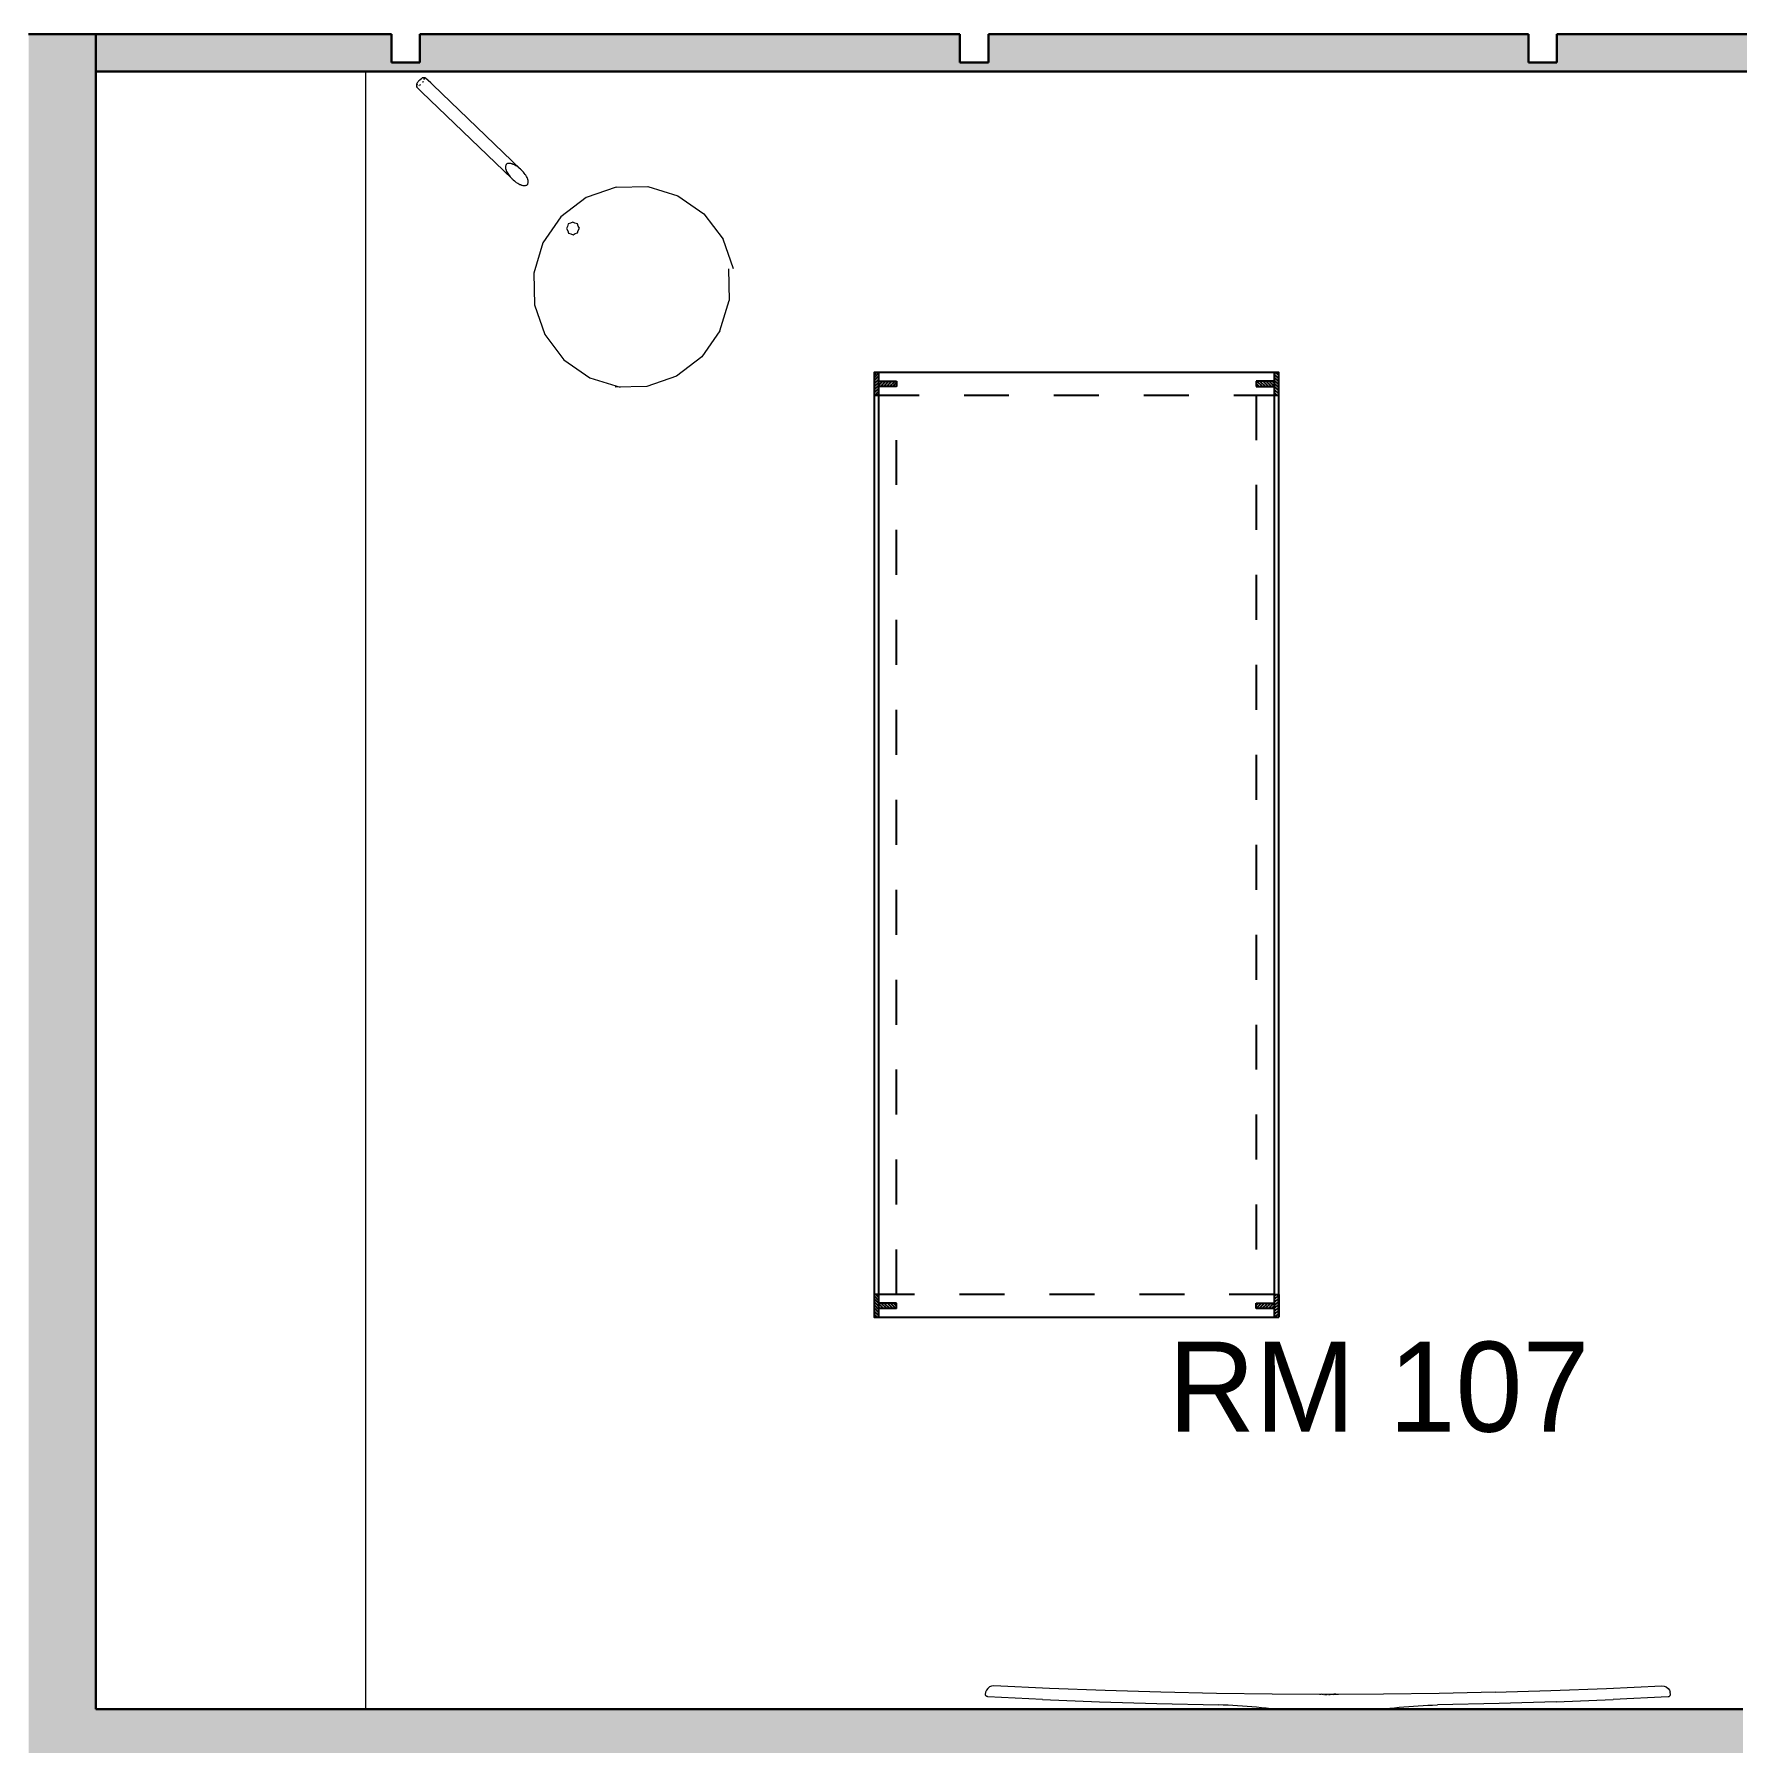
# Model space of a CAD drawing. Header units: metres. Extents: x 44.7 to 67.2, y 8.3 to 25.4.
# Drawn here: x 52.795 to 56.582, y 21.613 to 25.412 of the extents above; entities that cross this region are included whole.
import ezdxf

# ---------------------------------------------------------------- set-up
doc = ezdxf.new("R2010")
doc.units = ezdxf.units.M
doc.linetypes.add('ACISOTGL', pattern=[3, 2, -1])
doc.layers.add('0A_ HATCH', color=7, linetype='Continuous')
doc.layers.add('OIKOS NEW', color=7, linetype='Continuous')
for name, color, linetype, lineweight in [('0A_MOBILIARIO', 6, 'Continuous', 5), ('0A_MUROS', 7, 'Continuous', 30), ('MOBILIARIO', 1, 'Continuous', 5)]:
    doc.layers.add(name, color=color, linetype=linetype, lineweight=lineweight)

# ---------------------------------------------------------------- blocks, each defined once
blk = doc.blocks.new('OK9011NA3684G5')
h = blk.add_hatch()
h.set_pattern_fill('ANSI31', color=256, scale=0.0015, style=0)
h.paths.add_polyline_path([(0.05, 0), (0, 0), (0, -0.01), (0.019, -0.01), (0.019, -0.05), (0.031, -0.05), (0.031, -0.01), (0.05, -0.01)])
h = blk.add_hatch()
h.set_pattern_fill('ANSI31', color=256, scale=0.0015, style=0)
h.set_pattern_definition([(135, (2.1, 0), (0.0033676, 0.0033676), [])])
h.paths.add_polyline_path([(2.05, 0), (2.1, 0), (2.1, -0.01), (2.081, -0.01), (2.081, -0.05), (2.069, -0.05), (2.069, -0.01), (2.05, -0.01)])
h = blk.add_hatch()
h.set_pattern_fill('ANSI31', color=256, scale=0.0015, style=0)
h.set_pattern_definition([(315, (0, -0.9), (-0.0033676, -0.0033676), [])])
h.paths.add_polyline_path([(0.05, -0.9), (0, -0.9), (0, -0.89), (0.019, -0.89), (0.019, -0.85), (0.031, -0.85), (0.031, -0.89), (0.05, -0.89)])
h = blk.add_hatch()
h.set_pattern_fill('ANSI31', color=256, scale=0.0015, style=0)
h.set_pattern_definition([(225, (2.1, -0.9), (0.0033676, -0.0033676), [])])
h.paths.add_polyline_path([(2.05, -0.9), (2.1, -0.9), (2.1, -0.89), (2.081, -0.89), (2.081, -0.85), (2.069, -0.85), (2.069, -0.89), (2.05, -0.89)])
at = {"linetype": 'ACISOTGL', "ltscale": 0.02}
for p, q in [((0.05, -0.9), (0.05, 0)), ((2.05, -0.01), (2.05, -0.9)), ((0.05, -0.05), (2.05, -0.05)), ((2.05, -0.85), (0.05, -0.85))]:
    blk.add_line(p, q, dxfattribs=at)
for p, q in [((2.05, 0), (2.1, 0)), ((2.05, -0.01), (2.05, 0)), ((0, -0.01), (0.019, -0.01)), ((0.019, -0.05), (0.031, -0.05)), ((0.019, -0.85), (0.031, -0.85))]:
    blk.add_line(p, q)
at = {"ltscale": 0.02}
for p, q in [((0, -0.01), (2.1, -0.01)), ((0, -0.89), (2.1, -0.89))]:
    blk.add_line(p, q, dxfattribs=at)
at = {"color": 0}
for p, q in [((0.019, -0.01), (0.019, -0.05)), ((0.031, -0.05), (0.031, -0.01)), ((2.069, -0.05), (2.069, -0.01)), ((2.081, -0.01), (2.081, -0.05)), ((2.081, -0.05), (2.069, -0.05)), ((0.019, -0.89), (0.019, -0.85)), ((0.031, -0.85), (0.031, -0.89)), ((2.081, -0.85), (2.069, -0.85)), ((2.069, -0.85), (2.069, -0.89)), ((2.081, -0.85), (2.081, -0.89))]:
    blk.add_line(p, q, dxfattribs=at)
blk.add_lwpolyline([(2.1, 0), (0, 0), (0, -0.9), (2.1, -0.9)], close=True, dxfattribs=at)

msp = doc.modelspace()

# ---------------------------------------------------------------- hatches: boundary and pattern name
at = {"layer": '0A_ HATCH', "transparency": 33554534}
h = msp.add_hatch(color=256, dxfattribs=at)
h.dxf.hatch_style = 1
h.paths.add_polyline_path([(60.3176, 20.5884), (59.3676, 20.5884), (59.3676, 20.4384), (59.6759, 20.4384), (59.6759, 19.4977), (58.5803, 19.4977), (58.5803, 21.6884), (57.5699, 21.6884), (57.5699, 21.3884), (58.4049, 21.3884), (58.4049, 19.5177), (56.5953, 19.5177), (56.5953, 21.5884), (56.5953, 21.6884), (52.9326, 21.6884), (52.9326, 25.4124), (52.7826, 25.4124), (52.7826, 21.5384), (53.6899, 21.5384), (53.6899, 20.9257), (53.7352, 20.9257), (53.8153, 20.9257), (53.8153, 21.5384), (54.2899, 21.5384), (54.2899, 20.9257), (54.4153, 20.9257), (54.4153, 21.5384), (56.4199, 21.5384), (56.4199, 19.3223), (57.4326, 19.3223), (58.1479, 19.3223), (58.1479, 17.5477), (56.7826, 17.5477), (56.7826, 18.335), (56.4199, 18.335), (56.4199, 16.785), (56.5449, 16.785), (56.5449, 18.185), (56.6576, 18.185), (56.6576, 16.785), (56.8826, 16.785), (56.8826, 17.3723), (58.5426, 17.3723), (58.5426, 16.785), (58.8426, 16.785), (58.8426, 17.3723), (59.9676, 17.3723), (59.9676, 16.785), (60.3176, 16.785), (60.3176, 17.5477), (59.3176, 17.5477), (58.3233, 17.5477), (58.3233, 19.3223), (59.6759, 19.3223), (59.6759, 18.535), (60.3176, 18.535)])
h = msp.add_hatch(color=256, dxfattribs=at)
h.dxf.hatch_style = 1
h.paths.add_polyline_path([(59.8676, 25.4124), (58.7101, 25.4124), (58.7101, 25.3495), (58.6466, 25.3495), (58.6466, 25.4124), (57.4458, 25.4124), (57.4458, 25.3495), (57.3823, 25.3495), (57.3823, 25.4124), (56.1815, 25.4124), (56.1815, 25.3495), (56.118, 25.3495), (56.118, 25.4124), (54.9172, 25.4124), (54.9172, 25.3495), (54.8537, 25.3495), (54.8537, 25.4124), (53.6529, 25.4124), (53.6529, 25.3495), (53.5894, 25.3495), (53.5894, 25.4124), (52.9326, 25.4124), (52.9326, 25.3295), (59.8676, 25.3295)])

# ---------------------------------------------------------------- linework, layer by layer
at = {"layer": '0A_MOBILIARIO'}
for p, q in [((53.5326, 21.6884), (53.5326, 25.3295)), ((53.6458, 25.302), (53.6457, 25.3018)), ((53.6458, 25.302), (53.6459, 25.3022)), ((53.646, 25.3024), (53.6459, 25.3022)), ((53.646, 25.3024), (53.6462, 25.3029)), ((53.6462, 25.3029), (53.6468, 25.3038)), ((53.6474, 25.3048), (53.6468, 25.3038)), ((53.6474, 25.3048), (53.6483, 25.3061)), ((53.6488, 25.3068), (53.6483, 25.3061)), ((53.6495, 25.3078), (53.6488, 25.3068)), ((53.6495, 25.3078), (53.6503, 25.3088)), ((53.6504, 25.3089), (53.6503, 25.3088)), ((53.6503, 25.3088), (53.6513, 25.3076)), ((53.6506, 25.3089), (53.6504, 25.3089)), ((53.6508, 25.3089), (53.6506, 25.3089)), ((53.6509, 25.3094), (53.6507, 25.3092)), ((53.6507, 25.3092), (53.6508, 25.3089)), ((53.6513, 25.3076), (53.6507, 25.3092)), ((53.6513, 25.3076), (53.6508, 25.3089)), ((53.6509, 25.3094), (53.6511, 25.3097)), ((53.6513, 25.3099), (53.6511, 25.3097)), ((53.6515, 25.3101), (53.6513, 25.3099)), ((53.6515, 25.3101), (53.6519, 25.3105)), ((53.6519, 25.3105), (53.6529, 25.3112)), ((53.6527, 25.3107), (53.6536, 25.3113)), ((53.6527, 25.3107), (53.6536, 25.3112)), ((53.6529, 25.3112), (53.6538, 25.312)), ((53.6536, 25.3113), (53.6543, 25.3119)), ((53.6543, 25.3117), (53.6536, 25.3112)), ((53.6538, 25.312), (53.6546, 25.3125)), ((53.6543, 25.3119), (53.6556, 25.3128)), ((53.6556, 25.3126), (53.6543, 25.3117)), ((53.6546, 25.3125), (53.6558, 25.3134)), ((53.6565, 25.3134), (53.6556, 25.3126)), ((53.6556, 25.3128), (53.6565, 25.3134)), ((53.6568, 25.3141), (53.6558, 25.3134)), ((53.6568, 25.3141), (53.6577, 25.3147)), ((53.6577, 25.3147), (53.6581, 25.3149)), ((53.6581, 25.3149), (53.6583, 25.315)), ((53.6585, 25.3151), (53.6583, 25.315)), ((53.6587, 25.3152), (53.6585, 25.3151)), ((53.6589, 25.3153), (53.6587, 25.3152)), ((53.6593, 25.3154), (53.6589, 25.3153)), ((53.66, 25.3156), (53.6593, 25.3154)), ((53.6594, 25.3054), (53.6598, 25.3061)), ((53.66, 25.3061), (53.6595, 25.3053)), ((53.6598, 25.3061), (53.6608, 25.3073)), ((53.6607, 25.3156), (53.66, 25.3156)), ((53.6609, 25.3072), (53.66, 25.3061)), ((53.6607, 25.3156), (53.6616, 25.3157)), ((53.6621, 25.3157), (53.6616, 25.3157)), ((53.6627, 25.3156), (53.6621, 25.3157)), ((53.6624, 25.3119), (53.6625, 25.3128)), ((53.6625, 25.3115), (53.6624, 25.3119)), ((53.6625, 25.3128), (53.6626, 25.3136)), ((53.6627, 25.313), (53.6626, 25.3136)), ((53.6633, 25.3155), (53.6627, 25.3156)), ((53.6627, 25.313), (53.6627, 25.3121)), ((53.6627, 25.3121), (53.6627, 25.3116)), ((53.6627, 25.3113), (53.6627, 25.3116)), ((53.6633, 25.3155), (53.6635, 25.3155)), ((53.6635, 25.3155), (53.6653, 25.3149)), ((53.6648, 25.3151), (53.6635, 25.3155)), ((53.6648, 25.3151), (53.6653, 25.3149)), ((53.6653, 25.3149), (53.6655, 25.3148)), ((53.6655, 25.3148), (53.6656, 25.3147)), ((53.677, 25.3044), (53.6656, 25.3147)), ((53.6771, 25.3043), (53.677, 25.3044)), ((53.6771, 25.3043), (53.6814, 25.3001)), ((53.6453, 25.2992), (53.6452, 25.2983)), ((53.6452, 25.2983), (53.6453, 25.2977)), ((53.6455, 25.3012), (53.6453, 25.3005)), ((53.6453, 25.3005), (53.6453, 25.3001)), ((53.6453, 25.3001), (53.6453, 25.2997)), ((53.6453, 25.3001), (53.6462, 25.3001)), ((53.6453, 25.2997), (53.6453, 25.2992)), ((53.6453, 25.2977), (53.6461, 25.2951)), ((53.6453, 25.2977), (53.6454, 25.2971)), ((53.6453, 25.2977), (53.6457, 25.2963)), ((53.6454, 25.2971), (53.6457, 25.2963)), ((53.6456, 25.3016), (53.6455, 25.3012)), ((53.6457, 25.3018), (53.6456, 25.3016)), ((53.6457, 25.2963), (53.6459, 25.2957)), ((53.6461, 25.2951), (53.6459, 25.2957)), ((53.6462, 25.2949), (53.6461, 25.2951)), ((53.6464, 25.3016), (53.6462, 25.3008)), ((53.6463, 25.3003), (53.6462, 25.3008)), ((53.6462, 25.3001), (53.6463, 25.3003)), ((53.6462, 25.2994), (53.6462, 25.3001)), ((53.6462, 25.3001), (53.6465, 25.3001)), ((53.6462, 25.2949), (53.6463, 25.2948)), ((53.6464, 25.2947), (53.6463, 25.2948)), ((53.6464, 25.3016), (53.6465, 25.3005)), ((53.6465, 25.3001), (53.6464, 25.2995)), ((53.6464, 25.2995), (53.6464, 25.2992)), ((53.6571, 25.2838), (53.6464, 25.2947)), ((53.6465, 25.3005), (53.6465, 25.3001)), ((53.6509, 25.2979), (53.6515, 25.2984)), ((53.6519, 25.2987), (53.6524, 25.2991)), ((53.6533, 25.2999), (53.6524, 25.2991)), ((53.6536, 25.3001), (53.6533, 25.2999)), ((53.654, 25.3004), (53.6536, 25.3001)), ((53.6536, 25.3001), (53.6544, 25.3001)), ((53.8571, 25.0916), (53.6571, 25.2838)), ((53.6814, 25.3001), (53.8776, 25.1116)), ((53.6814, 25.3001), (53.6814, 25.3001)), ((53.8433, 25.1192), (53.8431, 25.1179)), ((53.8431, 25.1179), (53.8432, 25.1156)), ((53.8432, 25.1156), (53.8435, 25.1137)), ((53.8437, 25.1207), (53.8433, 25.1192)), ((53.8435, 25.1137), (53.844, 25.1116)), ((53.8447, 25.1224), (53.8437, 25.1207)), ((53.8449, 25.1227), (53.8447, 25.1224)), ((53.8458, 25.1235), (53.8449, 25.1227)), ((53.8463, 25.1239), (53.8458, 25.1235)), ((53.8477, 25.1246), (53.8463, 25.1239)), ((53.8492, 25.125), (53.8477, 25.1246)), ((53.8505, 25.1251), (53.8492, 25.125)), ((53.8528, 25.1251), (53.8505, 25.1251)), ((53.8548, 25.1248), (53.8528, 25.1251)), ((53.857, 25.1243), (53.8548, 25.1248)), ((53.8581, 25.1239), (53.857, 25.1243)), ((53.8587, 25.1237), (53.8581, 25.1239)), ((53.8593, 25.1235), (53.8587, 25.1237)), ((53.8599, 25.1233), (53.8593, 25.1235)), ((53.8605, 25.123), (53.8599, 25.1233)), ((53.8616, 25.1225), (53.8605, 25.123)), ((53.8641, 25.1213), (53.8616, 25.1225)), ((53.8666, 25.1199), (53.8641, 25.1213)), ((53.8697, 25.1179), (53.8666, 25.1199)), ((53.8715, 25.1166), (53.8697, 25.1179)), ((53.874, 25.1147), (53.8715, 25.1166)), ((53.8764, 25.1126), (53.874, 25.1147)), ((53.8776, 25.1116), (53.8764, 25.1126)), ((53.844, 25.1116), (53.8444, 25.1105)), ((53.8444, 25.1105), (53.8446, 25.1099)), ((53.8446, 25.1099), (53.8448, 25.1094)), ((53.8448, 25.1094), (53.845, 25.1088)), ((53.845, 25.1088), (53.8453, 25.1082)), ((53.8453, 25.1082), (53.8458, 25.1071)), ((53.8458, 25.1071), (53.847, 25.1047)), ((53.847, 25.1047), (53.8485, 25.1023)), ((53.8485, 25.1023), (53.8497, 25.1005)), ((53.8497, 25.1005), (53.8519, 25.0975)), ((53.8519, 25.0975), (53.8539, 25.0951)), ((53.8539, 25.0951), (53.856, 25.0927)), ((53.856, 25.0927), (53.8571, 25.0916)), ((53.8571, 25.0916), (53.8577, 25.091)), ((53.8577, 25.091), (53.8582, 25.0905)), ((53.8582, 25.0905), (53.8588, 25.0899)), ((53.8588, 25.0899), (53.8594, 25.0894)), ((53.8594, 25.0894), (53.8606, 25.0883)), ((53.8606, 25.0883), (53.863, 25.0862)), ((53.863, 25.0862), (53.8654, 25.0844)), ((53.8654, 25.0844), (53.8673, 25.083)), ((53.8673, 25.083), (53.8704, 25.081)), ((53.8704, 25.081), (53.8729, 25.0796)), ((53.8729, 25.0796), (53.8753, 25.0784)), ((53.8753, 25.0784), (53.8765, 25.0779)), ((53.8765, 25.0779), (53.8771, 25.0776)), ((53.8771, 25.0776), (53.8777, 25.0774)), ((53.8782, 25.111), (53.8776, 25.1116)), ((53.8777, 25.0774), (53.8783, 25.0772)), ((53.8787, 25.1104), (53.8782, 25.111)), ((53.8783, 25.0772), (53.8788, 25.077)), ((53.8793, 25.1099), (53.8787, 25.1104)), ((53.8788, 25.077), (53.8799, 25.0767)), ((53.8799, 25.1093), (53.8793, 25.1099)), ((53.8809, 25.1082), (53.8799, 25.1093)), ((53.8799, 25.0767), (53.8821, 25.0761)), ((53.8831, 25.1058), (53.8809, 25.1082)), ((53.8821, 25.0761), (53.8841, 25.0758)), ((53.885, 25.1035), (53.8831, 25.1058)), ((53.8841, 25.0758), (53.8856, 25.0758)), ((53.8872, 25.1004), (53.885, 25.1035)), ((53.8856, 25.0758), (53.8877, 25.0759)), ((53.8885, 25.0986), (53.8872, 25.1004)), ((53.8877, 25.0759), (53.8893, 25.0764)), ((53.8899, 25.0962), (53.8885, 25.0986)), ((53.8893, 25.0764), (53.8906, 25.077)), ((53.8912, 25.0938), (53.8899, 25.0962)), ((53.8906, 25.077), (53.8912, 25.0774)), ((53.8917, 25.0927), (53.8912, 25.0938)), ((53.8912, 25.0774), (53.8922, 25.0784)), ((53.8919, 25.0921), (53.8917, 25.0927)), ((53.8922, 25.0915), (53.8919, 25.0921)), ((53.8926, 25.0904), (53.8922, 25.0915)), ((53.8922, 25.0784), (53.8926, 25.0789)), ((53.8929, 25.0893), (53.8926, 25.0904)), ((53.8926, 25.0789), (53.8933, 25.0803)), ((53.8935, 25.0872), (53.8929, 25.0893)), ((53.8933, 25.0803), (53.8937, 25.0817)), ((53.8938, 25.0853), (53.8935, 25.0872)), ((53.8937, 25.0817), (53.8938, 25.083)), ((53.8938, 25.083), (53.8938, 25.0853)), ((54.0226, 25.049), (53.9666, 25.0064)), ((54.0891, 25.0721), (54.0226, 25.049)), ((54.0891, 25.0721), (54.1595, 25.0736)), ((54.1595, 25.0736), (54.2269, 25.0533)), ((54.2269, 25.0533), (54.2847, 25.0131)), ((53.9666, 25.0064), (53.9264, 24.9486)), ((54.2847, 25.0131), (54.3273, 24.957)), ((53.9815, 24.9851), (53.9789, 24.9803)), ((53.9789, 24.9803), (53.9817, 24.9755)), ((53.9829, 24.9904), (53.9815, 24.9851)), ((53.9817, 24.9755), (53.9833, 24.9702)), ((53.9881, 24.9921), (53.9829, 24.9904)), ((53.9833, 24.9702), (53.9886, 24.9688)), ((53.9929, 24.9948), (53.9881, 24.9921)), ((53.9886, 24.9688), (53.9935, 24.9663)), ((53.9978, 24.9923), (53.9929, 24.9948)), ((53.9935, 24.9663), (53.9982, 24.969)), ((54.0031, 24.9909), (53.9978, 24.9923)), ((53.9982, 24.969), (54.0035, 24.9707)), ((54.0047, 24.9856), (54.0031, 24.9909)), ((54.0035, 24.9707), (54.0049, 24.976)), ((54.0075, 24.9809), (54.0047, 24.9856)), ((54.0049, 24.976), (54.0075, 24.9809)), ((53.9264, 24.9486), (53.9061, 24.8812)), ((54.3504, 24.8905), (54.3273, 24.957)), ((54.339, 24.8905), (54.3404, 24.8202)), ((53.9061, 24.8812), (53.9075, 24.8109)), ((53.9075, 24.8109), (53.9307, 24.7444)), ((54.3201, 24.7528), (54.3404, 24.8202)), ((53.9307, 24.7444), (53.9732, 24.6883)), ((54.3201, 24.7528), (54.2799, 24.695)), ((54.2799, 24.695), (54.2238, 24.6524)), ((53.9732, 24.6883), (54.031, 24.6481)), ((54.031, 24.6481), (54.0984, 24.6278)), ((54.1574, 24.6293), (54.087, 24.6278)), ((54.2238, 24.6524), (54.1574, 24.6293)), ((54.9159, 21.7345), (54.9128, 21.7306)), ((54.9198, 21.7376), (54.9159, 21.7345)), ((54.9244, 21.7395), (54.9198, 21.7376)), ((54.9293, 21.7401), (54.9244, 21.7395)), ((55.0531, 21.7343), (54.9293, 21.7401)), ((55.1769, 21.7295), (55.0531, 21.7343)), ((56.1677, 21.7295), (56.2915, 21.7343)), ((56.2915, 21.7343), (56.4152, 21.7401)), ((56.4152, 21.7401), (56.4202, 21.7395)), ((56.4202, 21.7395), (56.4248, 21.7376)), ((56.4248, 21.7376), (56.4287, 21.7345)), ((56.4287, 21.7345), (56.4317, 21.7306)), ((54.9109, 21.726), (54.9103, 21.7211)), ((54.9104, 21.7204), (54.9103, 21.7211)), ((54.9106, 21.7197), (54.9104, 21.7204)), ((54.9109, 21.7191), (54.9106, 21.7197)), ((54.9128, 21.7306), (54.9109, 21.726)), ((54.9112, 21.7185), (54.9109, 21.7191)), ((54.9117, 21.718), (54.9112, 21.7185)), ((54.9121, 21.7175), (54.9117, 21.718)), ((54.9127, 21.717), (54.9121, 21.7175)), ((54.9132, 21.7167), (54.9127, 21.717)), ((54.9139, 21.7163), (54.9132, 21.7167)), ((54.9145, 21.7161), (54.9139, 21.7163)), ((54.9152, 21.716), (54.9145, 21.7161)), ((54.9159, 21.7159), (54.9152, 21.716)), ((55.0377, 21.7098), (54.9159, 21.7159)), ((55.0377, 21.7098), (55.1646, 21.7047)), ((55.1646, 21.7047), (55.2915, 21.7007)), ((55.3007, 21.7258), (55.1769, 21.7295)), ((55.2915, 21.7007), (55.429, 21.6976)), ((55.4245, 21.7232), (55.3007, 21.7258)), ((55.5484, 21.7216), (55.4245, 21.7232)), ((55.4396, 21.6972), (55.429, 21.6976)), ((55.4502, 21.6968), (55.4396, 21.6972)), ((55.4608, 21.6963), (55.4502, 21.6968)), ((55.4714, 21.6957), (55.4608, 21.6963)), ((55.482, 21.6951), (55.4714, 21.6957)), ((55.4925, 21.6943), (55.482, 21.6951)), ((55.5031, 21.6934), (55.4925, 21.6943)), ((55.5137, 21.6925), (55.5031, 21.6934)), ((55.6723, 21.7211), (55.5484, 21.7216)), ((55.6534, 21.7212), (55.6573, 21.7212)), ((55.6634, 21.7211), (55.6577, 21.7212)), ((55.6605, 21.7211), (55.6596, 21.7212)), ((55.6596, 21.7212), (55.6615, 21.7211)), ((55.6605, 21.7211), (55.6605, 21.7211)), ((55.6615, 21.7211), (55.6606, 21.7211)), ((55.6606, 21.7211), (55.6606, 21.7211)), ((55.6652, 21.7211), (55.6643, 21.7211)), ((55.6643, 21.7211), (55.6657, 21.7211)), ((55.6653, 21.7211), (55.6652, 21.7211)), ((55.6652, 21.7211), (55.6652, 21.7211)), ((55.6672, 21.7211), (55.6653, 21.7211)), ((55.6657, 21.7211), (55.6673, 21.7211)), ((55.6679, 21.7211), (55.6672, 21.7211)), ((55.6673, 21.7211), (55.6675, 21.7211)), ((55.6676, 21.7211), (55.6678, 21.7211)), ((55.6678, 21.7211), (55.6694, 21.7211)), ((55.6697, 21.7211), (55.6679, 21.7211)), ((55.6694, 21.7211), (55.6708, 21.7211)), ((55.6699, 21.7211), (55.6697, 21.7211)), ((55.6708, 21.7211), (55.6698, 21.7211)), ((55.6698, 21.7211), (55.6699, 21.7211)), ((55.7962, 21.7216), (55.6723, 21.7211)), ((55.6732, 21.7211), (55.6771, 21.7211)), ((55.6829, 21.7211), (55.6781, 21.7211)), ((55.6853, 21.7212), (55.6843, 21.7211)), ((55.6843, 21.7211), (55.6855, 21.7212)), ((55.6855, 21.7212), (55.6853, 21.7212)), ((55.6853, 21.7212), (55.6853, 21.7212)), ((55.6853, 21.7212), (55.6853, 21.7212)), ((55.6884, 21.7212), (55.6855, 21.7212)), ((55.6855, 21.7212), (55.6883, 21.7212)), ((55.6883, 21.7212), (55.6886, 21.7212)), ((55.6895, 21.7212), (55.6884, 21.7212)), ((55.6886, 21.7212), (55.6885, 21.7212)), ((55.6885, 21.7212), (55.6895, 21.7212)), ((55.6906, 21.7212), (55.6958, 21.7212)), ((55.92, 21.7232), (55.7962, 21.7216)), ((55.8309, 21.6925), (55.8414, 21.6934)), ((55.8414, 21.6934), (55.852, 21.6943)), ((55.852, 21.6943), (55.8626, 21.6951)), ((55.8626, 21.6951), (55.8732, 21.6957)), ((55.8732, 21.6957), (55.8838, 21.6963)), ((55.8838, 21.6963), (55.8944, 21.6968)), ((55.8944, 21.6968), (55.905, 21.6972)), ((55.905, 21.6972), (55.9156, 21.6976)), ((56.0531, 21.7007), (55.9156, 21.6976)), ((56.0439, 21.7258), (55.92, 21.7232)), ((56.0439, 21.7258), (56.1677, 21.7295)), ((56.18, 21.7047), (56.0531, 21.7007)), ((56.18, 21.7047), (56.3068, 21.7098)), ((56.4287, 21.7159), (56.3068, 21.7098)), ((56.4287, 21.7159), (56.4294, 21.716)), ((56.4294, 21.716), (56.4301, 21.7161)), ((56.4301, 21.7161), (56.4307, 21.7163)), ((56.4307, 21.7163), (56.4313, 21.7167)), ((56.4313, 21.7167), (56.4319, 21.717)), ((56.4317, 21.7306), (56.4336, 21.726)), ((56.4319, 21.717), (56.4324, 21.7175)), ((56.4324, 21.7175), (56.4329, 21.718)), ((56.4329, 21.718), (56.4333, 21.7185)), ((56.4333, 21.7185), (56.4337, 21.7191)), ((56.4343, 21.7211), (56.4336, 21.726)), ((56.4337, 21.7191), (56.434, 21.7197)), ((56.434, 21.7197), (56.4342, 21.7204)), ((56.4342, 21.7204), (56.4343, 21.7211)), ((55.5242, 21.6915), (55.5137, 21.6925)), ((55.5348, 21.6904), (55.5242, 21.6915)), ((55.5453, 21.6891), (55.5348, 21.6904)), ((55.5487, 21.6891), (55.5453, 21.6891)), ((55.5487, 21.6891), (55.5487, 21.6884)), ((55.5499, 21.6891), (55.5487, 21.6891)), ((55.5487, 21.6884), (55.5499, 21.6884)), ((55.5499, 21.6891), (55.5499, 21.6884)), ((55.5499, 21.6891), (55.5547, 21.6891)), ((55.5547, 21.6884), (55.5499, 21.6884)), ((55.5547, 21.6891), (55.5547, 21.6884)), ((55.5547, 21.6891), (55.5625, 21.6891)), ((55.5547, 21.6884), (55.5625, 21.6884)), ((55.5625, 21.6891), (55.5625, 21.6884)), ((55.5625, 21.6891), (55.5732, 21.6891)), ((55.5625, 21.6884), (55.5732, 21.6884)), ((55.5732, 21.6891), (55.5732, 21.6884)), ((55.5732, 21.6891), (55.5796, 21.6891)), ((55.5732, 21.6884), (55.5796, 21.6884)), ((55.5796, 21.6891), (55.5796, 21.6884)), ((55.5863, 21.6891), (55.5796, 21.6891)), ((55.5863, 21.6891), (55.5863, 21.6884)), ((55.5919, 21.6891), (55.5863, 21.6891)), ((55.5863, 21.6884), (55.5919, 21.6884)), ((55.592, 21.6891), (55.5919, 21.6891)), ((55.5919, 21.6891), (55.5919, 21.6884)), ((55.592, 21.6884), (55.5919, 21.6884)), ((55.592, 21.6891), (55.592, 21.6884)), ((55.5922, 21.6891), (55.592, 21.6891)), ((55.592, 21.6884), (55.5922, 21.6884)), ((55.5922, 21.6891), (55.5922, 21.6884)), ((55.593, 21.6891), (55.5922, 21.6891)), ((55.5922, 21.6884), (55.593, 21.6884)), ((55.593, 21.6891), (55.593, 21.6884)), ((55.6103, 21.6891), (55.593, 21.6891)), ((55.6103, 21.6884), (55.593, 21.6884)), ((55.6103, 21.6891), (55.6103, 21.6884)), ((55.6115, 21.6891), (55.6103, 21.6891)), ((55.6103, 21.6884), (55.6115, 21.6884)), ((55.6115, 21.6891), (55.6115, 21.6884)), ((55.6116, 21.6891), (55.6115, 21.6891)), ((55.6115, 21.6884), (55.6116, 21.6884)), ((55.6116, 21.6891), (55.6116, 21.6884)), ((55.6117, 21.6891), (55.6116, 21.6891)), ((55.6116, 21.6884), (55.6117, 21.6884)), ((55.6117, 21.6891), (55.6117, 21.6884)), ((55.6174, 21.6891), (55.6117, 21.6891)), ((55.6117, 21.6884), (55.6174, 21.6884)), ((55.6174, 21.6891), (55.6174, 21.6884)), ((55.626, 21.6891), (55.6174, 21.6891)), ((55.6321, 21.6891), (55.626, 21.6891)), ((55.626, 21.6891), (55.626, 21.6884)), ((55.6321, 21.6884), (55.626, 21.6884)), ((55.6321, 21.6891), (55.6321, 21.6884)), ((55.6321, 21.6891), (55.6486, 21.6891)), ((55.6321, 21.6884), (55.6486, 21.6884)), ((55.6486, 21.6891), (55.6486, 21.6884)), ((55.6486, 21.6891), (55.6547, 21.6891)), ((55.6547, 21.6884), (55.6486, 21.6884)), ((55.6547, 21.6891), (55.6547, 21.6884)), ((55.6609, 21.6891), (55.6547, 21.6891)), ((55.6609, 21.6891), (55.6609, 21.6884)), ((55.6609, 21.6891), (55.6625, 21.6891)), ((55.6625, 21.6884), (55.6609, 21.6884)), ((55.6625, 21.6891), (55.6625, 21.6884)), ((55.6625, 21.6891), (55.6673, 21.6891)), ((55.6673, 21.6884), (55.6625, 21.6884)), ((55.6673, 21.6891), (55.6673, 21.6884)), ((55.6673, 21.6891), (55.678, 21.6891)), ((55.678, 21.6884), (55.6673, 21.6884)), ((55.678, 21.6891), (55.678, 21.6884)), ((55.678, 21.6891), (55.6844, 21.6891)), ((55.6844, 21.6884), (55.678, 21.6884)), ((55.6844, 21.6891), (55.6844, 21.6884)), ((55.6844, 21.6891), (55.6844, 21.6884)), ((55.6844, 21.6891), (55.6844, 21.6891)), ((55.6844, 21.6891), (55.6917, 21.6891)), ((55.6844, 21.6884), (55.6844, 21.6884)), ((55.6917, 21.6891), (55.6917, 21.6884)), ((55.6917, 21.6891), (55.6974, 21.6891)), ((55.6917, 21.6884), (55.6974, 21.6884)), ((55.6974, 21.6891), (55.6974, 21.6884)), ((55.6975, 21.6891), (55.6974, 21.6891)), ((55.6974, 21.6884), (55.6975, 21.6884)), ((55.6975, 21.6891), (55.6975, 21.6884)), ((55.6978, 21.6891), (55.6975, 21.6891)), ((55.6978, 21.6884), (55.6975, 21.6884)), ((55.6978, 21.6891), (55.6978, 21.6884)), ((55.7, 21.6891), (55.6978, 21.6891)), ((55.6978, 21.6884), (55.7, 21.6884)), ((55.7, 21.6891), (55.7, 21.6884)), ((55.7094, 21.6891), (55.7, 21.6891)), ((55.7, 21.6884), (55.7094, 21.6884)), ((55.7094, 21.6891), (55.7094, 21.6884)), ((55.7113, 21.6891), (55.7094, 21.6891)), ((55.7113, 21.6884), (55.7094, 21.6884)), ((55.7115, 21.6891), (55.7113, 21.6891)), ((55.7113, 21.6891), (55.7113, 21.6884)), ((55.7115, 21.6884), (55.7113, 21.6884)), ((55.7115, 21.6891), (55.7115, 21.6884)), ((55.7115, 21.6891), (55.7136, 21.6891)), ((55.7115, 21.6884), (55.7136, 21.6884)), ((55.7136, 21.6891), (55.7136, 21.6884)), ((55.7225, 21.6891), (55.7136, 21.6891)), ((55.7136, 21.6884), (55.7225, 21.6884)), ((55.7225, 21.6891), (55.7225, 21.6884)), ((55.7255, 21.6891), (55.7225, 21.6891)), ((55.7225, 21.6884), (55.7255, 21.6884)), ((55.7255, 21.6891), (55.7255, 21.6884)), ((55.7256, 21.6891), (55.7255, 21.6891)), ((55.7255, 21.6884), (55.7256, 21.6884)), ((55.7256, 21.6891), (55.7256, 21.6884)), ((55.7257, 21.6891), (55.7256, 21.6891)), ((55.7256, 21.6884), (55.7257, 21.6884)), ((55.7257, 21.6891), (55.7257, 21.6884)), ((55.7311, 21.6891), (55.7257, 21.6891)), ((55.7257, 21.6884), (55.7311, 21.6884)), ((55.7311, 21.6891), (55.7311, 21.6884)), ((55.7361, 21.6891), (55.7311, 21.6891)), ((55.7361, 21.6891), (55.7361, 21.6884)), ((55.7428, 21.6891), (55.7361, 21.6891)), ((55.7361, 21.6884), (55.7428, 21.6884)), ((55.7428, 21.6891), (55.7428, 21.6884)), ((55.7461, 21.6891), (55.7428, 21.6891)), ((55.7428, 21.6884), (55.7461, 21.6884)), ((55.7461, 21.6891), (55.7461, 21.6884)), ((55.7461, 21.6891), (55.7477, 21.6891)), ((55.7461, 21.6884), (55.7477, 21.6884)), ((55.7477, 21.6891), (55.7477, 21.6884)), ((55.7497, 21.6891), (55.7477, 21.6891)), ((55.7477, 21.6884), (55.7497, 21.6884)), ((55.7497, 21.6891), (55.7497, 21.6884)), ((55.7533, 21.6891), (55.7497, 21.6891)), ((55.7533, 21.6884), (55.7497, 21.6884)), ((55.7533, 21.6891), (55.7533, 21.6884)), ((55.7534, 21.6891), (55.7533, 21.6891)), ((55.7533, 21.6884), (55.7534, 21.6884)), ((55.7534, 21.6891), (55.7534, 21.6884)), ((55.7566, 21.6891), (55.7534, 21.6891)), ((55.7534, 21.6884), (55.7566, 21.6884)), ((55.7566, 21.6891), (55.7566, 21.6884)), ((55.7589, 21.6891), (55.7566, 21.6891)), ((55.7566, 21.6884), (55.7589, 21.6884)), ((55.7589, 21.6891), (55.7589, 21.6884)), ((55.7589, 21.6891), (55.7605, 21.6891)), ((55.7589, 21.6884), (55.7605, 21.6884)), ((55.7605, 21.6891), (55.7605, 21.6884)), ((55.7637, 21.6891), (55.7605, 21.6891)), ((55.7605, 21.6884), (55.7637, 21.6884)), ((55.7637, 21.6891), (55.7637, 21.6884)), ((55.7703, 21.6891), (55.7637, 21.6891)), ((55.7637, 21.6884), (55.7703, 21.6884)), ((55.7703, 21.6891), (55.7703, 21.6884)), ((55.7703, 21.6891), (55.7729, 21.6891)), ((55.7729, 21.6891), (55.7729, 21.6884)), ((55.7729, 21.6891), (55.7745, 21.6891)), ((55.7745, 21.6884), (55.7729, 21.6884)), ((55.7745, 21.6891), (55.7745, 21.6884)), ((55.7793, 21.6891), (55.7745, 21.6891)), ((55.7793, 21.6884), (55.7745, 21.6884)), ((55.7793, 21.6891), (55.7793, 21.6884)), ((55.79, 21.6891), (55.7793, 21.6891)), ((55.79, 21.6884), (55.7793, 21.6884)), ((55.79, 21.6891), (55.79, 21.6884)), ((55.79, 21.6891), (55.7964, 21.6891)), ((55.7964, 21.6884), (55.79, 21.6884)), ((55.7964, 21.6891), (55.7964, 21.6884)), ((55.7964, 21.6891), (55.7964, 21.6884)), ((55.7964, 21.6891), (55.7964, 21.6891)), ((55.7992, 21.6891), (55.7964, 21.6891)), ((55.7964, 21.6884), (55.7964, 21.6884)), ((55.7992, 21.6891), (55.8098, 21.6904)), ((55.8098, 21.6904), (55.8203, 21.6915)), ((55.8203, 21.6915), (55.8309, 21.6925))]:
    msp.add_line(p, q, dxfattribs=at)
at = {"layer": '0A_MUROS'}
for p, q in [((52.7826, 25.4124), (52.9326, 25.4124)), ((52.9326, 21.6884), (52.9326, 25.4124)), ((52.9326, 25.4124), (52.9326, 25.3295)), ((53.5894, 25.4124), (52.9326, 25.4124)), ((53.5894, 25.3495), (53.5894, 25.4124)), ((54.8537, 25.4124), (53.6529, 25.4124)), ((53.6529, 25.4124), (53.6529, 25.3495)), ((54.8537, 25.3495), (54.8537, 25.4124)), ((56.118, 25.4124), (54.9172, 25.4124)), ((54.9172, 25.4124), (54.9172, 25.3495)), ((56.118, 25.3495), (56.118, 25.4124)), ((56.1815, 25.4124), (56.1815, 25.3495)), ((57.3823, 25.4124), (56.1815, 25.4124)), ((53.6529, 25.3495), (53.5894, 25.3495)), ((54.9172, 25.3495), (54.8537, 25.3495)), ((56.1815, 25.3495), (56.118, 25.3495)), ((52.9326, 25.3295), (59.8676, 25.3295)), ((56.5953, 21.6884), (52.9326, 21.6884))]:
    msp.add_line(p, q, dxfattribs=at)

# ---------------------------------------------------------------- block references
at = {"layer": 'OIKOS NEW', "rotation": 270}
msp.add_blockref('OK9011NA3684G5', (55.563, 24.6601), dxfattribs=at)

# ---------------------------------------------------------------- texts
at = {"layer": 'MOBILIARIO'}
msp.add_text('RM 107', height=0.2, dxfattribs=at).set_placement((55.3172, 22.3052))

doc.saveas('drawing.dxf')
